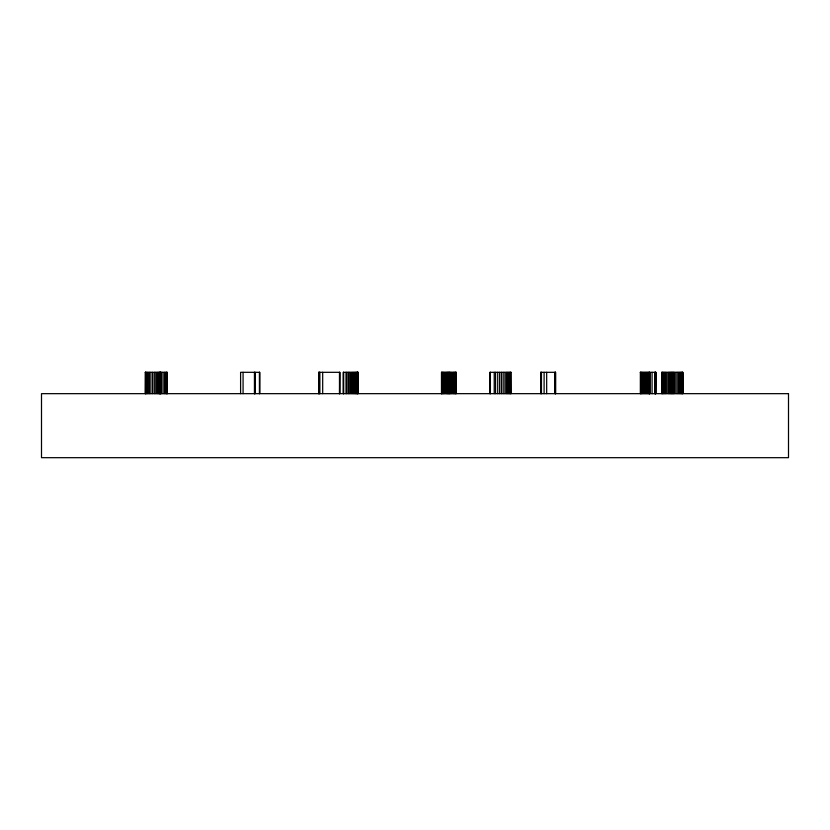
<?xml version="1.0" encoding="UTF-8"?>
<svg xmlns="http://www.w3.org/2000/svg" width="830" height="830" viewBox="0 0 830 830"><rect width="100%" height="100%" fill="white"/><g stroke="black" fill="none" stroke-linecap="round" stroke-linejoin="round"><path stroke-width="1.25" d="M145.229 372.317L167.204 372.317L167.172 393.659M259.614 372.317L259.634 393.659L259.686 372.317L240.596 372.317L240.596 393.659M511.083 372.317L489.97 372.317L489.97 393.659M540.838 372.317L540.828 393.659L540.797 372.317L555.561 372.317L555.561 393.659M640.262 372.317L655.866 372.317L655.814 393.659M661.717 372.317L682.862 372.317L682.862 393.659L682.685 372.317M682.54 372.317L682.54 393.659M682.156 372.317L682.156 393.659M681.627 372.317L681.627 393.659M680.901 372.317L680.901 393.659M679.998 372.317L679.998 393.659M678.95 372.317L678.95 393.659M677.778 372.317L677.778 393.659M676.149 372.317L676.149 393.659M674.738 372.317L674.738 393.659M673.67 372.317L673.67 393.659M673.057 372.317L673.057 393.659M672.497 372.317L672.497 393.659M671.657 372.317L671.657 393.659M671.045 372.317L671.045 393.659M670.287 372.317L670.287 393.659M669.364 372.317L669.364 393.659M668.285 372.317L668.285 393.659M666.864 372.317L666.864 393.659M665.577 372.317L665.577 393.659M664.436 372.317L664.436 393.659M663.492 372.317L663.492 393.659M662.734 372.317L662.734 393.659M662.174 372.317L662.174 393.659M661.852 372.317L661.832 393.659M655.793 372.317L655.648 393.659M655.576 372.317L655.576 393.659M655.378 372.317L655.378 393.659M655.036 372.317L654.963 393.659M654.756 372.317L654.766 393.659M652.079 372.317L652.079 393.659M649.558 372.317L649.558 393.659M649.299 372.317L649.299 393.659M648.925 372.317L648.925 393.659M648.313 372.317L648.313 393.659M647.514 372.317L647.514 393.659M646.539 372.317L646.539 393.659M645.366 372.317L645.366 393.659M644.298 372.317L644.298 393.659M643.312 372.317L643.312 393.659M642.441 372.317L642.441 393.659M641.683 372.317L641.683 393.659M641.082 372.317L641.082 393.659M640.636 372.317L640.636 393.659M640.355 372.317L640.335 393.659M555.498 372.317L555.488 393.659M555.26 372.317L555.28 393.659M555.073 372.317L555 393.659L554.98 372.317M546.669 372.317L546.669 393.659M544.107 372.317L544.107 393.659M541.471 372.317L541.471 393.659M541.015 372.317L541.077 393.659M510.938 372.317L511.062 393.659M510.678 372.317L510.678 393.659M510.17 372.317L510.17 393.659M509.475 372.317L509.475 393.659M508.583 372.317L508.583 393.659M507.535 372.317L507.535 393.659M506.321 372.317L506.321 393.659M504.941 372.317L504.941 393.659M503.167 372.317L503.167 393.659M501.424 372.317L501.424 393.659M499.639 372.317L499.639 393.659M497.72 372.317L497.72 393.659M495.562 372.317L495.562 393.659M494.224 372.317L494.224 393.659M490.385 372.317L490.385 393.659M490.094 372.317L490.094 393.659M456.095 372.317L456.241 393.659L456.313 372.317L441.519 372.317L441.519 393.659M455.826 372.317L455.826 393.659M455.452 372.317L455.452 393.659M454.944 372.317L454.944 393.659M454.311 372.317L454.311 393.659M453.574 372.317L453.574 393.659M452.755 372.317L452.755 393.659M451.613 372.317L451.613 393.659M450.628 372.317L450.628 393.659M449.881 372.317L449.881 393.659M449.455 372.317L449.455 393.659M449.061 372.317L449.061 393.659M448.47 372.317L448.47 393.659M448.044 372.317L448.044 393.659M447.515 372.317L447.515 393.659M446.872 372.317L446.872 393.659M446.115 372.317L446.115 393.659M445.119 372.317L445.119 393.659M444.216 372.317L444.216 393.659M443.417 372.317L443.417 393.659M442.753 372.317L442.753 393.659M442.224 372.317L442.224 393.659M441.788 372.317L441.809 393.659M441.581 372.317L441.581 393.659M357.917 372.317L358.041 393.659L358.135 372.317L343.34 372.317L343.34 393.659M357.813 372.317L357.823 393.659M357.543 372.317L357.543 393.659L357.481 372.317M357.19 372.317L357.19 393.659M356.693 372.317L356.693 393.659M356.07 372.317L356.07 393.659M355.344 372.317L355.344 393.659M354.493 372.317L354.493 393.659M353.528 372.317L353.528 393.659M352.283 372.317L352.283 393.659M351.059 372.317L351.059 393.659M349.814 372.317L349.814 393.659M348.476 372.317L348.476 393.659M346.961 372.317L346.961 393.659M346.017 372.317L346.017 393.659M343.63 372.317L343.662 393.659M343.413 372.317L343.423 393.659M339.812 393.659L339.812 372.317L318.71 372.317L318.71 393.659M339.678 372.317L339.595 393.659M339.48 372.317L339.48 393.659M322.683 372.317L322.683 393.659M319.872 372.317L319.872 393.659M319.228 372.317L319.228 393.659M319.135 372.317L319.135 393.659M318.845 372.317L318.845 393.659M259.427 372.317L259.427 393.659M255.007 372.317L254.997 393.659M254.437 372.317L254.437 393.659M243.076 372.317L243.076 393.659M167.048 372.317L167.038 393.659M166.84 372.317L166.965 393.659M166.519 372.317L166.54 393.659M165.658 372.317L165.658 393.659M164.465 372.317L164.465 393.659M162.971 372.317L162.971 393.659M161.165 372.317L161.165 393.659M160.75 372.317L160.802 393.659M160.75 372.317L160.657 393.659M160.387 372.317L160.387 393.659M160.003 372.317L159.9 393.659M159.785 372.317L159.785 393.659M159.536 372.317L159.536 393.659M158.935 372.317L158.935 393.659M158.094 372.317L158.094 393.659M157.057 372.317L157.057 393.659M155.791 372.317L155.791 393.659M154.307 372.317L154.307 393.659M152.627 372.317L152.627 393.659M150.904 372.317L150.904 393.659M149.4 372.317L149.4 393.659M148.134 372.317L148.134 393.659M147.097 372.317L147.097 393.659M146.288 372.317L146.288 393.659M145.696 372.317L145.696 393.659M145.52 372.317L145.52 393.659M145.343 372.317L145.229 393.659M788.5 393.659L41.5 393.659L41.5 457.683L788.5 457.683L788.5 393.659M649.765 393.659L649.765 372.317L649.755 393.659M254.831 393.659L254.831 372.317L254.789 393.659"/></g></svg>
